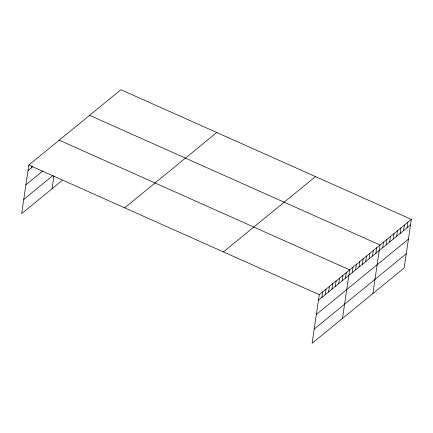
<?xml version="1.0" encoding="UTF-8"?>
<svg xmlns="http://www.w3.org/2000/svg" width="433" height="433" viewBox="0 0 433 433"><rect width="100%" height="100%" fill="white"/><g stroke="black" fill="none" stroke-linecap="round" stroke-linejoin="round"><path stroke-width="0.65" d="M411.35 219.379L319.273 294.705L312.096 343.282L404.178 267.957L411.35 219.379L120.904 89.718L28.822 165.043L21.65 213.621L62.163 180.48M31.382 167.831L31.652 165.98M52.036 188.766L53.957 175.749M321.827 297.487L322.645 291.945M325.205 294.727L326.022 289.179M328.582 291.966L329.399 286.419M331.959 289.201L332.777 283.658M335.331 286.44L336.154 280.893M338.709 283.68L339.526 278.132M342.086 280.92L342.904 275.372M345.464 278.154L346.281 272.611M342.481 318.423L349.658 269.846L59.207 140.189M352.213 272.633L353.036 267.085M355.59 269.867L356.408 264.325M358.968 267.107L359.785 261.559M362.345 264.346L363.163 258.799M365.717 261.586L366.54 256.038M369.095 258.82L369.912 253.273M372.472 256.06L373.289 250.512M375.849 253.3L376.667 247.752M372.873 293.569L380.044 244.991L89.593 115.33M382.702 247.692L383.524 242.144M386.182 244.845L386.999 239.297M389.662 241.998L390.479 236.45M393.137 239.151L393.96 233.609M396.617 236.31L397.434 230.762M400.097 233.463L400.915 227.915M403.572 230.616L404.395 225.068M407.052 227.769L407.87 222.226M28.004 170.591L32.827 166.645M25.91 184.788L42.786 170.981M23.745 199.424L52.685 175.749M124.672 207.829L216.749 132.509M223.423 251.914L315.5 176.588M318.45 300.253L410.533 224.927M316.355 314.45L408.433 239.124M314.196 329.08L406.273 253.754M28.822 165.043L319.273 294.705"/></g></svg>
